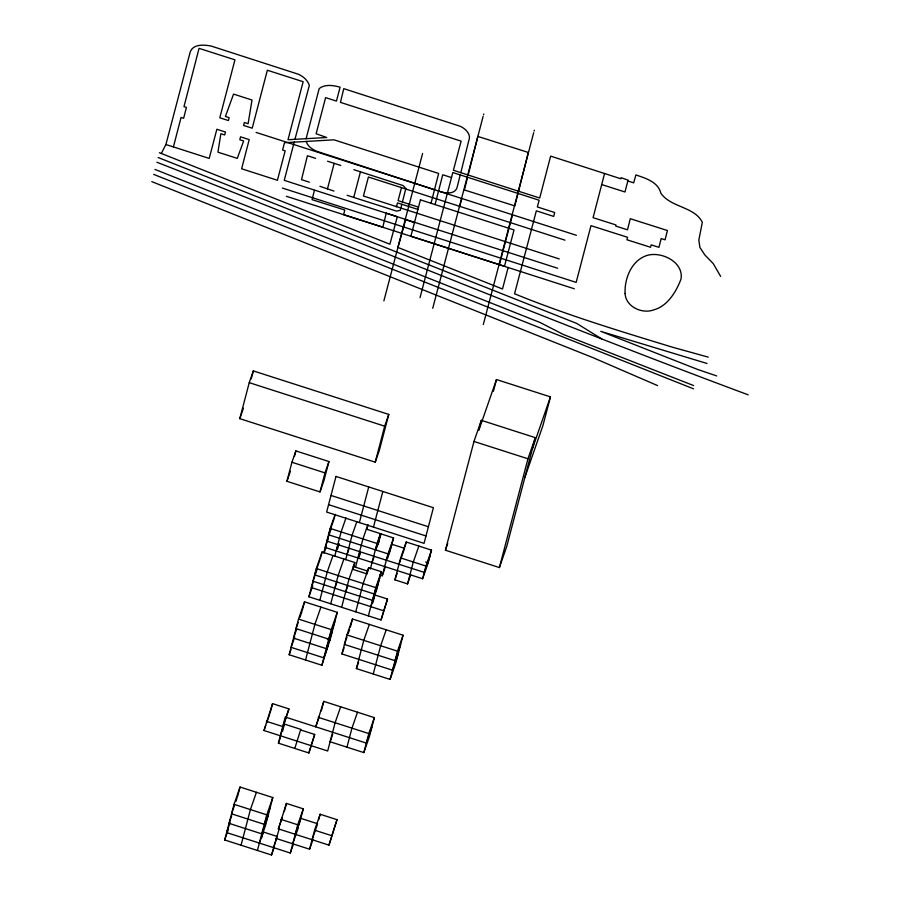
<?xml version="1.0" encoding="UTF-8"?>
<svg xmlns="http://www.w3.org/2000/svg" width="900" height="900" viewBox="0 0 900 900"><rect width="100%" height="100%" fill="white"/><g stroke="black" fill="none" stroke-linecap="round" stroke-linejoin="round"><path stroke-width="1.35" d="M604.597 173.509L601.706 184.556L624.96 191.981L628.065 180.146L621.18 177.716L620.899 178.785L550.631 156.127L539.707 198.023L453.397 170.291L461.126 141.142L340.459 102.386L343.766 88.65L458.966 125.865C464.625 127.62 471.713 134.179 468.776 140.659L460.811 172.676M418.511 207.146L398.104 200.632L401.512 187.65L368.415 177.019L363.431 196.009L396.529 206.651L397.507 202.905L401.805 204.289L400.309 210.296L396.551 211.129L347.141 195.3M460.226 174.926L457.043 187.627C454.59 195.007 444.206 193.219 438.548 191.025L442.744 174.757L451.485 177.57L420.019 297.675M467.584 177.289L464.411 189.956L514.834 205.931L517.961 193.421L452.801 172.541L451.485 177.57M468.169 175.039L477.866 136.418L528.278 152.438L518.546 191.227M306.101 138.713L319.151 88.718A20.666 11.498 19.2 0 1 321.795 86.962C327.555 84.308 334.215 85.635 340.099 87.176L336.442 101.093L325.62 97.616L316.125 133.751L326.734 137.498L288 139.725L303.154 81.698L267.345 70.245L252.214 128.183L243.596 125.46L244.373 122.513L248.119 123.716L252 100.024L233.55 94.095L225.416 116.46L229.162 117.664L228.409 120.532L219.791 117.81L234.945 59.828L199.058 48.352L183.994 106.605L186.424 107.392L183.645 118.26L181.069 117.439L173.407 146.914L209.205 158.411L216.855 129.274L225.461 132.041L224.696 134.955L220.882 133.729L217.924 152.167L237.274 158.389L243.653 140.996L239.839 139.77L240.536 136.834L249.199 139.624L241.627 168.784L277.425 180.281L285.154 150.829L282.589 150.007L284.501 142.729L333.945 139.815L438.649 173.453L431.021 203.355M314.438 190.339L312.064 199.643L344.779 210.015L343.631 214.684L382.793 227.138L386.224 213.188L284.254 180.349L294.244 142.02M402.401 202.016L405.877 188.505L403.11 185.569L353.858 169.706M435.037 204.649L438.548 191.025M601.706 184.556L593.077 217.688L615.926 224.933L615.701 226.058L627.514 229.815L630.27 218.711L667.429 230.524L665.055 239.828L661.174 238.579L658.946 247.331L651.173 244.868L650.543 247.264L626.929 239.771L627.581 237.296L590.985 225.664L576.158 282.386L282.375 188.055M294.919 139.433L309.341 85.388C307.676 80.212 303.21 76.376 298.35 74.228L211.59 46.193C204.547 44.651 192.836 43.627 190.114 52.335L165.904 144.54L161.303 153.472L159.39 152.73M239.794 418.657L249.244 382.657L253.339 370.912L388.777 414.416L379.327 450.405L375.233 462.161L239.794 418.657L243.439 408.206M251.235 378.911L253.339 370.912M333.956 191.07L327.465 188.854L334.17 163.339M353.734 197.415L360.45 171.821M286.92 481.298L291.926 462.262L295.875 450.923L328.95 461.543L323.955 480.577L320.006 491.918L286.92 481.298L290.441 471.206M294.446 456.356L295.875 450.923M274.095 847.597L271.519 855L224.685 839.959L234.045 804.319L240.053 787.039L272.801 797.558L265.511 825.424L259.369 843.075M237.555 796.556L240.053 787.039M320.006 491.918L325.001 472.894L328.95 461.543M340.65 706.793L335.104 722.734L327.679 750.982L263.993 730.519L272.554 703.643L288.923 708.908L280.361 735.784M270.135 712.867L272.554 703.643M327.915 646.178L321.907 665.258L289.17 654.739L298.53 619.099L304.537 601.83L337.286 612.337L329.996 640.215L323.854 657.866L291.105 647.347L294.728 636.964M302.4 609.975L304.537 601.83M383.884 300.904L422.606 153.461M241.054 845.212L250.414 809.572L256.433 792.304M372.791 602.876L374.873 594.979L387.517 599.04L381.026 619.942L308.902 596.779L316.316 568.53L322.076 552.004L354.814 562.523L353.149 568.856M320.411 558.337L322.076 552.004M323.82 552.724L330.199 528.424L335.07 514.44M334.631 516.971L335.295 514.44M300.6 729.934L314.685 734.456L308.88 752.962L278.415 743.175L285.278 717.041L366.322 743.085L371.869 727.144M282.488 731.486L284.423 724.095L300.791 729.36L294.784 748.429M319.815 600.278L327.229 572.029L332.989 555.502M305.539 660.004L314.899 624.364L320.918 607.084M257.423 850.477L266.782 814.837L272.801 797.558M334.733 556.222L341.123 531.934L345.983 517.95M261.81 837.551L263.43 831.398M337.567 549.067L338.951 543.803M330.728 603.788L338.141 575.539L343.901 559.012M345.656 559.733L352.035 535.433L356.895 521.449M271.519 855L279.416 828.214M275.884 838.384L309.6 849.217L314.595 830.194L320.141 814.252L337.005 819.675L328.961 845.123L278.381 828.877L286.425 803.419L303.289 808.841L299.002 825.143M321.907 665.258L331.267 629.617L337.286 612.337M359.37 522.585L368.73 486.945M375.233 462.161L384.683 426.173L388.777 414.416M284.287 811.575L286.425 803.419M341.64 607.286L349.054 579.049L354.814 562.523M355.522 567.191L362.947 538.942L367.808 524.959M367.031 528.761L368.032 524.959M308.88 752.962L314.685 734.456M332.662 734.4L330.098 741.758L363.825 752.591L369.371 736.65L374.366 717.626L323.786 701.381L315.743 726.829L319.151 717.019M321.289 710.899L323.786 701.381M373.466 527.108L382.826 491.468M398.272 653.67L392.512 670.196L341.933 653.951L346.928 634.928L352.485 618.986L403.065 635.231L395.854 662.895L390.094 679.421L356.377 668.587L363.791 640.339L369.349 624.398M432.731 308.284L432.945 307.463M433.17 306.641L483.109 116.438M483.536 114.795L483.75 113.974M459.72 206.359L461.779 198.529M230.141 822.476L226.62 832.567L290.317 853.02L297.731 824.783L303.289 808.841M350.348 627.131L352.485 618.986M355.736 611.82L363.15 583.571L368.707 567.63L381.353 571.691L376.358 590.715L370.8 606.656M367.043 573.975L368.707 567.63M370.316 569.081L377.032 543.465L380.452 533.666L366.356 529.144M377.123 546.356L380.452 533.666M378.259 544.016L379.26 540.214L375.84 550.024M379.586 538.942L380.925 533.869L393.57 537.93L390.566 549.349M368.381 615.881L375.795 587.633L381.353 571.691M379.733 574.965L382.264 575.775L388.012 553.871L393.57 537.93M318.724 819.686L320.141 814.252M346.961 747.18L351.956 728.156L357.514 712.215M381.026 619.942L387.517 599.04M410.726 574.819L407.554 583.909L394.909 579.836L400.657 557.933L406.215 542.002L431.505 550.125L428.175 562.804L422.618 578.745L325.204 547.447L328.219 538.808M404.876 547.076L406.215 542.002M373.241 673.999L380.655 645.75L386.201 629.82M328.961 845.123L337.005 819.675M407.554 583.909L413.303 561.994L418.86 546.064M363.825 752.591L368.82 733.567L374.366 717.626M390.094 679.421L397.519 651.173L403.065 635.231M483.311 324.529L483.525 323.707M483.75 322.886L533.689 132.694M534.116 131.04L534.33 130.219M499.399 264.724L512.494 214.819M422.618 578.745L425.959 566.066L431.505 550.125M508.14 267.525L502.504 289.001L397.924 247.433L405.652 219.724L414.439 222.671M445.421 550.215L473.974 441.45L481.331 420.322L535.309 437.659L506.756 546.435L499.399 567.562L445.421 550.215L447.716 543.623M478.834 429.84L481.331 420.322M493.414 391.241L496.485 379.553L550.462 396.889L542.947 425.475L524.914 477.293M499.399 567.562L527.962 458.786L535.309 437.659M319.961 559.609L314.651 574.864L374.13 593.977L379.688 578.036M334.294 518.243L328.534 534.769L388.012 553.871M234.551 805.196L231.547 813.825L264.285 824.344L270.304 807.075M235.845 801.495L237.127 797.783M298.181 622.44L296.032 628.616L328.77 639.135L334.789 621.855M299.891 617.512L302.04 611.336M317.419 568.496L312.986 581.209L372.465 600.322L378.022 584.381M330.863 529.673L326.869 541.114L424.282 572.4L429.84 556.459M231.683 815.771L229.05 823.342L261.787 833.861L267.93 816.21M296.606 629.303L293.535 638.123L326.272 648.641L332.415 630.99M313.537 581.197L311.321 587.554L383.445 610.717M308.902 596.779L312.772 585.664M324.079 552.971L326.228 546.795M224.685 839.959L228.296 829.564M289.17 654.739L290.981 649.541M263.993 730.519L265.748 725.479M266.625 722.959L269.696 714.127M336.116 550.957L338.704 543.555M288.923 708.908L282.78 726.559L266.411 721.305M278.415 743.175L280.226 737.977M334.811 588.217L337.027 581.861M347.04 554.467L348.806 549.382M345.724 591.727L347.94 585.371M357.952 557.966L360.157 551.61M359.044 557.1L360.36 553.32M375.368 549.81L380.925 533.869M278.381 828.877L282.218 817.841M372.037 562.5L373.849 557.303M273.454 847.609L276.896 837.731M346.995 637.076L344.43 644.434L395.01 660.679L400.567 644.749M348.277 633.398L349.56 629.719M341.933 653.951L344.07 647.82M386.348 560.216L391.905 544.275L404.55 548.336L398.993 564.278M387.675 557.977L390.24 550.62M382.264 575.775L385.436 566.696M295.234 834.289L300.791 818.347L317.644 823.77M292.736 843.806L298.496 827.28M290.317 853.02L293.423 844.121M356.377 668.587L358.594 662.231M394.909 579.836L397.17 573.345M312.098 839.711L317.216 824.996M309.6 849.217L313.02 839.408M478.89 430.065L496.485 379.553M532.418 448.706L550.462 396.889M706.995 363.476L600.773 331.346L697.815 369.517L716.67 375.919M708.21 357.12L673.076 347.377C619.729 331.132 566.212 314.933 514.564 293.771L536.344 210.836L553.68 216.416L554.704 212.524L537.356 206.944L539.123 200.227L517.961 193.421M165.904 144.54L173.407 146.914M401.805 204.289L417.915 209.419M627.919 180.99L633.679 182.846L635.895 174.949C645.739 178.234 658.249 182.059 660.881 193.286C671.062 207.731 694.283 206.393 702.326 222.244L698.827 240.143L699.908 247.477L704.981 255.116L713.216 263.565L720.619 276.345M256.084 132.412L576.405 235.305M327.577 161.213L340.751 165.454M315.608 158.355L307.418 155.722L301.511 179.662L309.353 182.183M400.635 187.369L565.009 240.176M395.651 206.37L559.271 258.93M557.629 268.245L386.224 213.188L397.316 216.787L389.891 244.215L161.303 153.472M286.391 196.29L574.335 288.787M473.974 441.45L527.962 458.786M249.244 382.657L384.683 426.173M291.926 462.262L325.001 472.894M330.998 495.45L428.411 526.748M328.579 504.675L425.993 535.961M330.199 528.424L377.032 543.465M425.644 561.994L428.175 562.804M400.657 557.933L425.959 566.066M353.104 566.415L367.054 570.892M352.474 569.239L366.57 573.773M316.316 568.53L375.795 587.633M298.53 619.099L331.267 629.617M346.928 634.928L397.519 651.173M327.476 639.405L329.996 640.215M318.24 717.322L368.82 733.567M234.045 804.319L266.782 814.837M280.879 819.36L297.731 824.783M314.595 830.194L331.459 835.605M263.227 831.971L277.324 836.505M434.52 189.731L320.321 152.449C314.561 150.806 308.048 147.566 306.214 141.435M319.928 186.311L327.465 188.854M693.596 385.56L563.58 334.586L540.191 322.549L155.002 169.436M748.192 394.83C549.675 320.985 354.139 239.411 156.893 162.248M151.808 181.631L592.695 357.536L657.562 385.582M153.709 174.398L693.495 388.811M158.13 157.523L576.675 323.404L601.729 338.906M625.095 293.456C625.646 306.54 641.79 314.201 653.49 309.96C667.553 306.248 676.114 291.848 681.008 279.101C683.865 262.406 662.355 251.528 647.854 255.195C631.957 259.616 624.341 278.123 625.095 293.456M335.993 476.426L326.632 512.066L424.046 543.352L433.406 507.713L335.993 476.426M420.424 199.868L410.884 236.205L504.484 266.265L514.024 229.939L420.424 199.868"/></g></svg>
